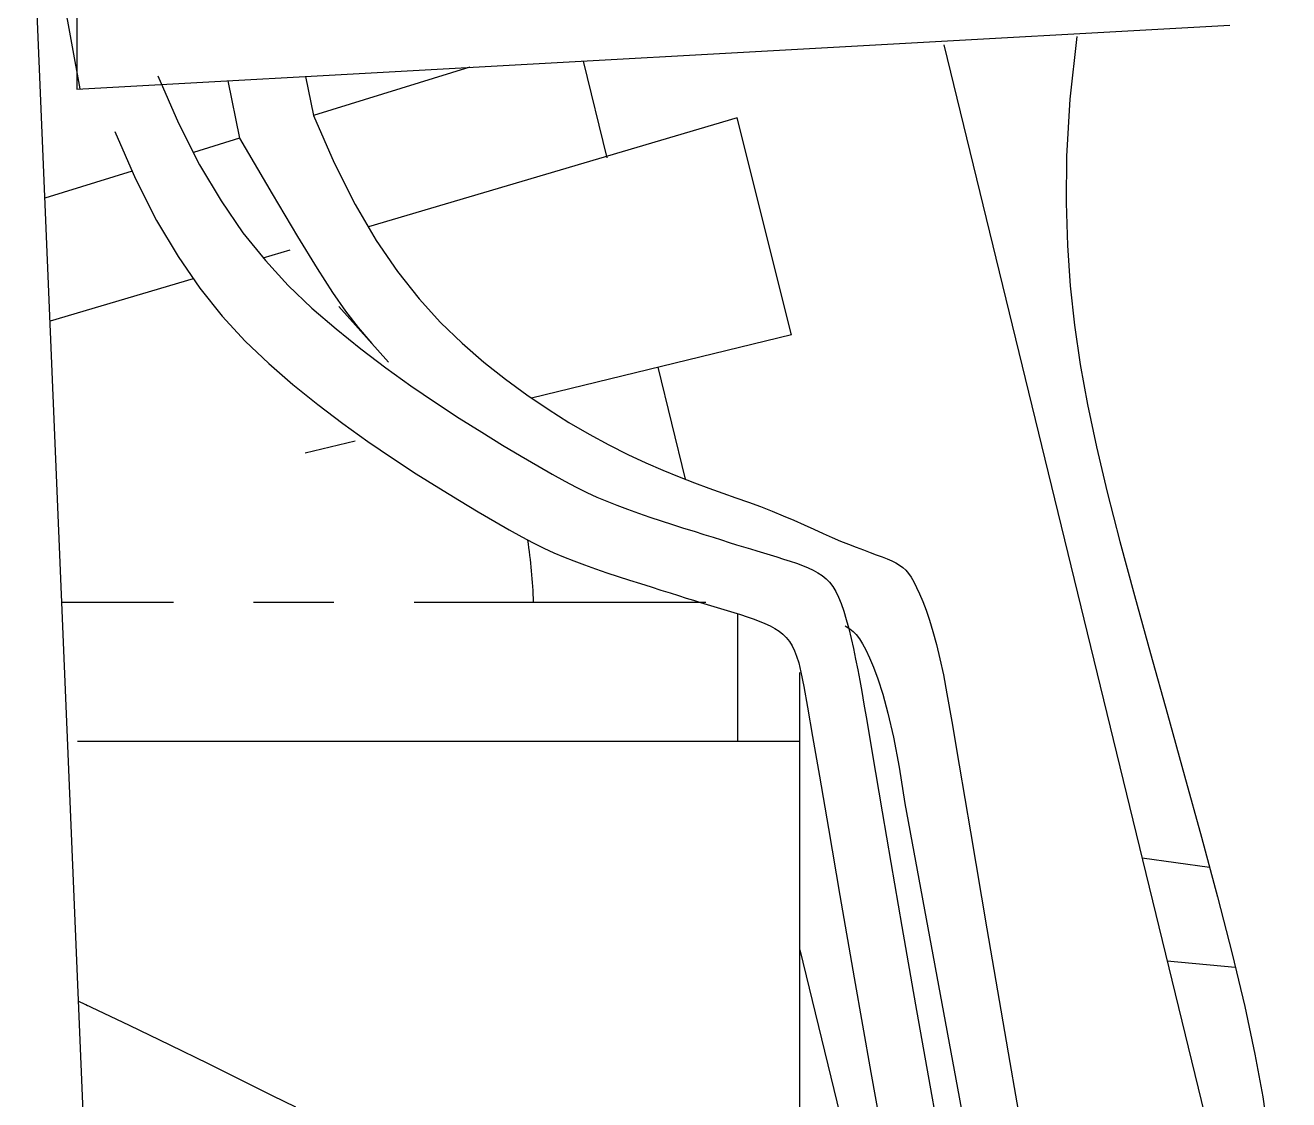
# Model space of a CAD drawing. Extents: x 0.9 to 11.8, y 2 to 8.4.
# Drawn here: x 5.0844 to 5.5211, y 3.501 to 3.8724 of the extents above; entities that cross this region are included whole.
import ezdxf

# ---------------------------------------------------------------- set-up
doc = ezdxf.new("R2010")
doc.units = 0

msp = doc.modelspace()

# ---------------------------------------------------------------- linework, layer by layer
at = {"layer": '10', "color": 7, "linetype": 'CONTINUOUS'}
msp.add_arc((6.30989, 4.54492), 0.954519, 208.913423, 247.843004, dxfattribs=at)
at = {"layer": 'lines & arcs', "color": 5, "linetype": 'CONTINUOUS'}
for p, q in [((5.102226, 4.109746), (5.102226, 3.850349)), ((5.112488, 3.30526), (5.084358, 3.973301)), ((5.085404, 3.948448), (5.103262, 3.850406)), ((5.102226, 3.850349), (5.500769, 3.872405)), ((5.401884, 3.865592), (5.511537, 3.415849)), ((5.447849, 3.868559), (5.445398, 3.846832)), ((5.238072, 3.857867), (5.184006, 3.841219)), ((5.27721, 3.860033), (5.285351, 3.826643)), ((5.13022, 3.854953), (5.137366, 3.838544)), ((5.154338, 3.853233), (5.158384, 3.83333)), ((5.181218, 3.854721), (5.184006, 3.841219)), ((5.445398, 3.846832), (5.444241, 3.827158)), ((5.184006, 3.841219), (5.191146, 3.824815)), ((5.330468, 3.84045), (5.20295, 3.802718)), ((5.349218, 3.765451), (5.330468, 3.84045)), ((5.115344, 3.835726), (5.122489, 3.819317)), ((5.137366, 3.838544), (5.144633, 3.824203)), ((5.158384, 3.83333), (5.142473, 3.828431)), ((5.158384, 3.83333), (5.16974, 3.814091)), ((5.444241, 3.827158), (5.444165, 3.810982)), ((5.121352, 3.821928), (5.091124, 3.81262)), ((5.144633, 3.824203), (5.15204, 3.811676)), ((5.191146, 3.824815), (5.198377, 3.810505)), ((5.122489, 3.819317), (5.129756, 3.804976)), ((5.16974, 3.814091), (5.178483, 3.799399)), ((5.15204, 3.811676), (5.159602, 3.800712)), ((5.198377, 3.810505), (5.205683, 3.798064)), ((5.444165, 3.810982), (5.444636, 3.796261)), ((5.129756, 3.804976), (5.137163, 3.79245)), ((5.159602, 3.800712), (5.167339, 3.791059)), ((5.178483, 3.799399), (5.185217, 3.788346)), ((5.205683, 3.798064), (5.213052, 3.787266)), ((5.444636, 3.796261), (5.445574, 3.782295)), ((5.137163, 3.79245), (5.144726, 3.781486)), ((5.175826, 3.794692), (5.166448, 3.791917)), ((5.167339, 3.791059), (5.175266, 3.782463)), ((5.185217, 3.788346), (5.190544, 3.780026)), ((5.213052, 3.787266), (5.220469, 3.777886)), ((5.142432, 3.784811), (5.092912, 3.770158)), ((5.175266, 3.782463), (5.183402, 3.774672)), ((5.445574, 3.782295), (5.447009, 3.76872)), ((5.144726, 3.781486), (5.152462, 3.771832)), ((5.190544, 3.780026), (5.195068, 3.773531)), ((5.220469, 3.777886), (5.227919, 3.769697)), ((5.183402, 3.774672), (5.191763, 3.767434)), ((5.209852, 3.755931), (5.192686, 3.775158)), ((5.195068, 3.773531), (5.199392, 3.767955)), ((5.152462, 3.771832), (5.160389, 3.763236)), ((5.227919, 3.769697), (5.235388, 3.762476)), ((5.191763, 3.767434), (5.200342, 3.760544)), ((5.199392, 3.767955), (5.204119, 3.762391)), ((5.349218, 3.765451), (5.259341, 3.743538)), ((5.447009, 3.76872), (5.448973, 3.755174)), ((5.160389, 3.763236), (5.168525, 3.755446)), ((5.200342, 3.760544), (5.209027, 3.753987)), ((5.204119, 3.762391), (5.209852, 3.755931)), ((5.235388, 3.762476), (5.242863, 3.755995)), ((5.242863, 3.755995), (5.250324, 3.750064)), ((5.168525, 3.755446), (5.176886, 3.748208)), ((5.209027, 3.753987), (5.217685, 3.747795)), ((5.303017, 3.754187), (5.312454, 3.715483)), ((5.448973, 3.755174), (5.451497, 3.741292)), ((5.176886, 3.748208), (5.185465, 3.741318)), ((5.217685, 3.747795), (5.226179, 3.742)), ((5.250324, 3.750064), (5.257735, 3.744627)), ((5.257735, 3.744627), (5.265054, 3.739662)), ((5.185465, 3.741318), (5.194151, 3.73476)), ((5.226179, 3.742), (5.234373, 3.736634)), ((5.265054, 3.739662), (5.272241, 3.735148)), ((5.451497, 3.741292), (5.454611, 3.72671)), ((5.194151, 3.73476), (5.202808, 3.728568)), ((5.234373, 3.736634), (5.242132, 3.731731)), ((5.272241, 3.735148), (5.279253, 3.731064)), ((5.242132, 3.731731), (5.249321, 3.727321)), ((5.279253, 3.731064), (5.286049, 3.727388)), ((5.198431, 3.728687), (5.181161, 3.724477)), ((5.202808, 3.728568), (5.211302, 3.722773)), ((5.249321, 3.727321), (5.255804, 3.723439)), ((5.286049, 3.727388), (5.292589, 3.724099)), ((5.454611, 3.72671), (5.458347, 3.711066)), ((5.211302, 3.722773), (5.219496, 3.717408)), ((5.255804, 3.723439), (5.261489, 3.720098)), ((5.292589, 3.724099), (5.29883, 3.721174)), ((5.29883, 3.721174), (5.304742, 3.718589)), ((5.219496, 3.717408), (5.227255, 3.712504)), ((5.261489, 3.720098), (5.266465, 3.717246)), ((5.266465, 3.717246), (5.270864, 3.714813)), ((5.304742, 3.718589), (5.310337, 3.716299)), ((5.227255, 3.712504), (5.234444, 3.708095)), ((5.270864, 3.714813), (5.274817, 3.712729)), ((5.274817, 3.712729), (5.278456, 3.710925)), ((5.310337, 3.716299), (5.315637, 3.714256)), ((5.315637, 3.714256), (5.320664, 3.712412)), ((5.320664, 3.712412), (5.325441, 3.710718)), ((5.234444, 3.708095), (5.240927, 3.704212)), ((5.278456, 3.710925), (5.281914, 3.709331)), ((5.281914, 3.709331), (5.285322, 3.707876)), ((5.285322, 3.707876), (5.288813, 3.706491)), ((5.325441, 3.710718), (5.32999, 3.709126)), ((5.32999, 3.709126), (5.334333, 3.707588)), ((5.458347, 3.711066), (5.462735, 3.693994)), ((5.240927, 3.704212), (5.246613, 3.700871)), ((5.288813, 3.706491), (5.292486, 3.705119)), ((5.292486, 3.705119), (5.296311, 3.703759)), ((5.296311, 3.703759), (5.300225, 3.702419)), ((5.334333, 3.707588), (5.338493, 3.706055)), ((5.338493, 3.706055), (5.342489, 3.70449)), ((5.342489, 3.70449), (5.346327, 3.702905)), ((5.246613, 3.700871), (5.251589, 3.698019)), ((5.300225, 3.702419), (5.304167, 3.701112)), ((5.304167, 3.701112), (5.308072, 3.699848)), ((5.308072, 3.699848), (5.311879, 3.698637)), ((5.346327, 3.702905), (5.350007, 3.701319)), ((5.350007, 3.701319), (5.353534, 3.699755)), ((5.353534, 3.699755), (5.356909, 3.698234)), ((5.251589, 3.698019), (5.255987, 3.695586)), ((5.255987, 3.695586), (5.25994, 3.693503)), ((5.311879, 3.698637), (5.315525, 3.697491)), ((5.315525, 3.697491), (5.318948, 3.69642)), ((5.318948, 3.69642), (5.322102, 3.695431)), ((5.322102, 3.695431), (5.32501, 3.694517)), ((5.356909, 3.698234), (5.360134, 3.696777)), ((5.360134, 3.696777), (5.363211, 3.695406)), ((5.363211, 3.695406), (5.366143, 3.694142)), ((5.25994, 3.693503), (5.263579, 3.691699)), ((5.263579, 3.691699), (5.267037, 3.690104)), ((5.32501, 3.694517), (5.327712, 3.693668)), ((5.327712, 3.693668), (5.330249, 3.692872)), ((5.330249, 3.692872), (5.33266, 3.692119)), ((5.33266, 3.692119), (5.334987, 3.691399)), ((5.334987, 3.691399), (5.337269, 3.690699)), ((5.337269, 3.690699), (5.339547, 3.690011)), ((5.366143, 3.694142), (5.368931, 3.693001)), ((5.368931, 3.693001), (5.371569, 3.691973)), ((5.371569, 3.691973), (5.374051, 3.691042)), ((5.374051, 3.691042), (5.376369, 3.690191)), ((5.462735, 3.693994), (5.467771, 3.67527)), ((5.267037, 3.690104), (5.270445, 3.688649)), ((5.270445, 3.688649), (5.273936, 3.687264)), ((5.273936, 3.687264), (5.277609, 3.685893)), ((5.277609, 3.685893), (5.281434, 3.684532)), ((5.339547, 3.690011), (5.341849, 3.689323)), ((5.341849, 3.689323), (5.34416, 3.688631)), ((5.34416, 3.688631), (5.346453, 3.687927)), ((5.346453, 3.687927), (5.348702, 3.687207)), ((5.348702, 3.687207), (5.350879, 3.686466)), ((5.350879, 3.686466), (5.352957, 3.685698)), ((5.376369, 3.690191), (5.378518, 3.689404)), ((5.378518, 3.689404), (5.38049, 3.688666)), ((5.38049, 3.688666), (5.382279, 3.68796)), ((5.382279, 3.68796), (5.383877, 3.68727)), ((5.383877, 3.68727), (5.385286, 3.686575)), ((5.385286, 3.686575), (5.386532, 3.685838)), ((5.281434, 3.684532), (5.285349, 3.683193)), ((5.285349, 3.683193), (5.28929, 3.681885)), ((5.28929, 3.681885), (5.293195, 3.680621)), ((5.352957, 3.685698), (5.354911, 3.684898)), ((5.354911, 3.684898), (5.356712, 3.68406)), ((5.356712, 3.68406), (5.358343, 3.683174)), ((5.358343, 3.683174), (5.359814, 3.682206)), ((5.359814, 3.682206), (5.361145, 3.681118)), ((5.386532, 3.685838), (5.387648, 3.685015)), ((5.387648, 3.685015), (5.388668, 3.684063)), ((5.388668, 3.684063), (5.389626, 3.682939)), ((5.389626, 3.682939), (5.390554, 3.6816)), ((5.390554, 3.6816), (5.391487, 3.680003)), ((5.293195, 3.680621), (5.297002, 3.679411)), ((5.297002, 3.679411), (5.300649, 3.678264)), ((5.300649, 3.678264), (5.304071, 3.677193)), ((5.304071, 3.677193), (5.307225, 3.676204)), ((5.361145, 3.681118), (5.362355, 3.679871)), ((5.362355, 3.679871), (5.363465, 3.678427)), ((5.363465, 3.678427), (5.364493, 3.676747)), ((5.391487, 3.680003), (5.392458, 3.678106)), ((5.392458, 3.678106), (5.393493, 3.675867)), ((5.097002, 3.673017), (5.135573, 3.673017)), ((5.163222, 3.673017), (5.190978, 3.673017)), ((5.218737, 3.673017), (5.319572, 3.673017)), ((5.307225, 3.676204), (5.310133, 3.675291)), ((5.310133, 3.675291), (5.312835, 3.674441)), ((5.312835, 3.674441), (5.315372, 3.673645)), ((5.315372, 3.673645), (5.317784, 3.672893)), ((5.317784, 3.672893), (5.32011, 3.672172)), ((5.364493, 3.676747), (5.365459, 3.674793)), ((5.365459, 3.674793), (5.366383, 3.672525)), ((5.393493, 3.675867), (5.394587, 3.673253)), ((5.394587, 3.673253), (5.395728, 3.67023)), ((5.467771, 3.67527), (5.473295, 3.655222)), ((5.32011, 3.672172), (5.322392, 3.671473)), ((5.322392, 3.671473), (5.32467, 3.670784)), ((5.32467, 3.670784), (5.326972, 3.670097)), ((5.326972, 3.670097), (5.329283, 3.669404)), ((5.329283, 3.669404), (5.331576, 3.6687)), ((5.330563, 3.668994), (5.330563, 3.624906)), ((5.331576, 3.6687), (5.333825, 3.66798)), ((5.366383, 3.672525), (5.36728, 3.66992)), ((5.36728, 3.66992), (5.368152, 3.667012)), ((5.395728, 3.67023), (5.396904, 3.666767)), ((5.333825, 3.66798), (5.336002, 3.667239)), ((5.336002, 3.667239), (5.33808, 3.666471)), ((5.33808, 3.666471), (5.340034, 3.665671)), ((5.340034, 3.665671), (5.341835, 3.664833)), ((5.341835, 3.664833), (5.343465, 3.663949)), ((5.367737, 3.664771), (5.368126, 3.664579)), ((5.368126, 3.664579), (5.369384, 3.66381)), ((5.368152, 3.667012), (5.368999, 3.66385)), ((5.396904, 3.666767), (5.398102, 3.662831)), ((5.343465, 3.663949), (5.344929, 3.662995)), ((5.344929, 3.662995), (5.346241, 3.661944)), ((5.346241, 3.661944), (5.347414, 3.66077)), ((5.347414, 3.66077), (5.348462, 3.659446)), ((5.368999, 3.66385), (5.369819, 3.660482)), ((5.369384, 3.66381), (5.370532, 3.662902)), ((5.369819, 3.660482), (5.37061, 3.656959)), ((5.370532, 3.662902), (5.371614, 3.661784)), ((5.371614, 3.661784), (5.372673, 3.660387)), ((5.372673, 3.660387), (5.373754, 3.658641)), ((5.398102, 3.662831), (5.39931, 3.658391)), ((5.348462, 3.659446), (5.349399, 3.657945)), ((5.349399, 3.657945), (5.350237, 3.65624)), ((5.350237, 3.65624), (5.35099, 3.654304)), ((5.37061, 3.656959), (5.371373, 3.653328)), ((5.373754, 3.658641), (5.3749, 3.656477)), ((5.3749, 3.656477), (5.376154, 3.653823)), ((5.39931, 3.658391), (5.400516, 3.653413)), ((5.35099, 3.654304), (5.351692, 3.652002)), ((5.351692, 3.652002), (5.352457, 3.648764)), ((5.371373, 3.653328), (5.372104, 3.649638)), ((5.376154, 3.653823), (5.377551, 3.650576)), ((5.400516, 3.653413), (5.401707, 3.647867)), ((5.473295, 3.655222), (5.479116, 3.634315)), ((5.352109, 2.991221), (5.352109, 3.648685)), ((5.352457, 3.648764), (5.35342, 3.643909)), ((5.372104, 3.649638), (5.372804, 3.645939)), ((5.377551, 3.650576), (5.379088, 3.646485)), ((5.401707, 3.647867), (5.402949, 3.641317)), ((5.35342, 3.643909), (5.354715, 3.636759)), ((5.372804, 3.645939), (5.373491, 3.64216)), ((5.379088, 3.646485), (5.380752, 3.641267)), ((5.373491, 3.64216), (5.374264, 3.637754)), ((5.380752, 3.641267), (5.382531, 3.634637)), ((5.402949, 3.641317), (5.404621, 3.631717)), ((5.354715, 3.636759), (5.356477, 3.626634)), ((5.374264, 3.637754), (5.375242, 3.632058)), ((5.382531, 3.634637), (5.384412, 3.626311)), ((5.479116, 3.634315), (5.485037, 3.613017)), ((5.375242, 3.632058), (5.376544, 3.624404)), ((5.404621, 3.631717), (5.407179, 3.616621)), ((5.352109, 3.624906), (5.102427, 3.624906)), ((5.356477, 3.626634), (5.358841, 3.612856)), ((5.384412, 3.626311), (5.386385, 3.616003)), ((5.376544, 3.624404), (5.378288, 3.614128)), ((5.386385, 3.616003), (5.388435, 3.603429)), ((5.407179, 3.616621), (5.411078, 3.593579)), ((5.358841, 3.612856), (5.361941, 3.594744)), ((5.378288, 3.614128), (5.380594, 3.600565)), ((5.485037, 3.613017), (5.490865, 3.591794)), ((5.388435, 3.603429), (5.420076, 3.431752)), ((5.380594, 3.600565), (5.383582, 3.583049)), ((5.361941, 3.594744), (5.365912, 3.57162)), ((5.411078, 3.593579), (5.416776, 3.560145)), ((5.490865, 3.591794), (5.496405, 3.571112)), ((5.383582, 3.583049), (5.387369, 3.560914)), ((5.470373, 3.584683), (5.493638, 3.581443)), ((5.365912, 3.57162), (5.370839, 3.543161)), ((5.496405, 3.571112), (5.501464, 3.551436)), ((5.387369, 3.560914), (5.39204, 3.533838)), ((5.416776, 3.560145), (5.424728, 3.513871)), ((5.352109, 3.552835), (5.441852, 3.184758)), ((5.501464, 3.551436), (5.505846, 3.533235)), ((5.479069, 3.549016), (5.502567, 3.546854)), ((5.370839, 3.543161), (5.376612, 3.510471)), ((5.102811, 3.535078), (5.120257, 3.526801)), ((5.105292, 3.533895), (5.105819, 3.533651)), ((5.39204, 3.533838), (5.397546, 3.502859)), ((5.505846, 3.533235), (5.509397, 3.516836)), ((5.120257, 3.526801), (5.134342, 3.519998)), ((5.134342, 3.519998), (5.1476, 3.513509)), ((5.509397, 3.516836), (5.512116, 3.502023)), ((5.1476, 3.513509), (5.159553, 3.507602)), ((5.424728, 3.513871), (5.43539, 3.452307)), ((5.159553, 3.507602), (5.169727, 3.502547)), ((5.376612, 3.510471), (5.383069, 3.475008)), ((5.169727, 3.502547), (5.177771, 3.498543)), ((5.397546, 3.502859), (5.403801, 3.46936)), ((5.512116, 3.502023), (5.514042, 3.488441))]:
    msp.add_line(p, q, dxfattribs=at)
msp.add_arc((5.071068, 3.666375), 0.189101, 2.01271, 8.55015, dxfattribs=at)

doc.saveas('drawing.dxf')
